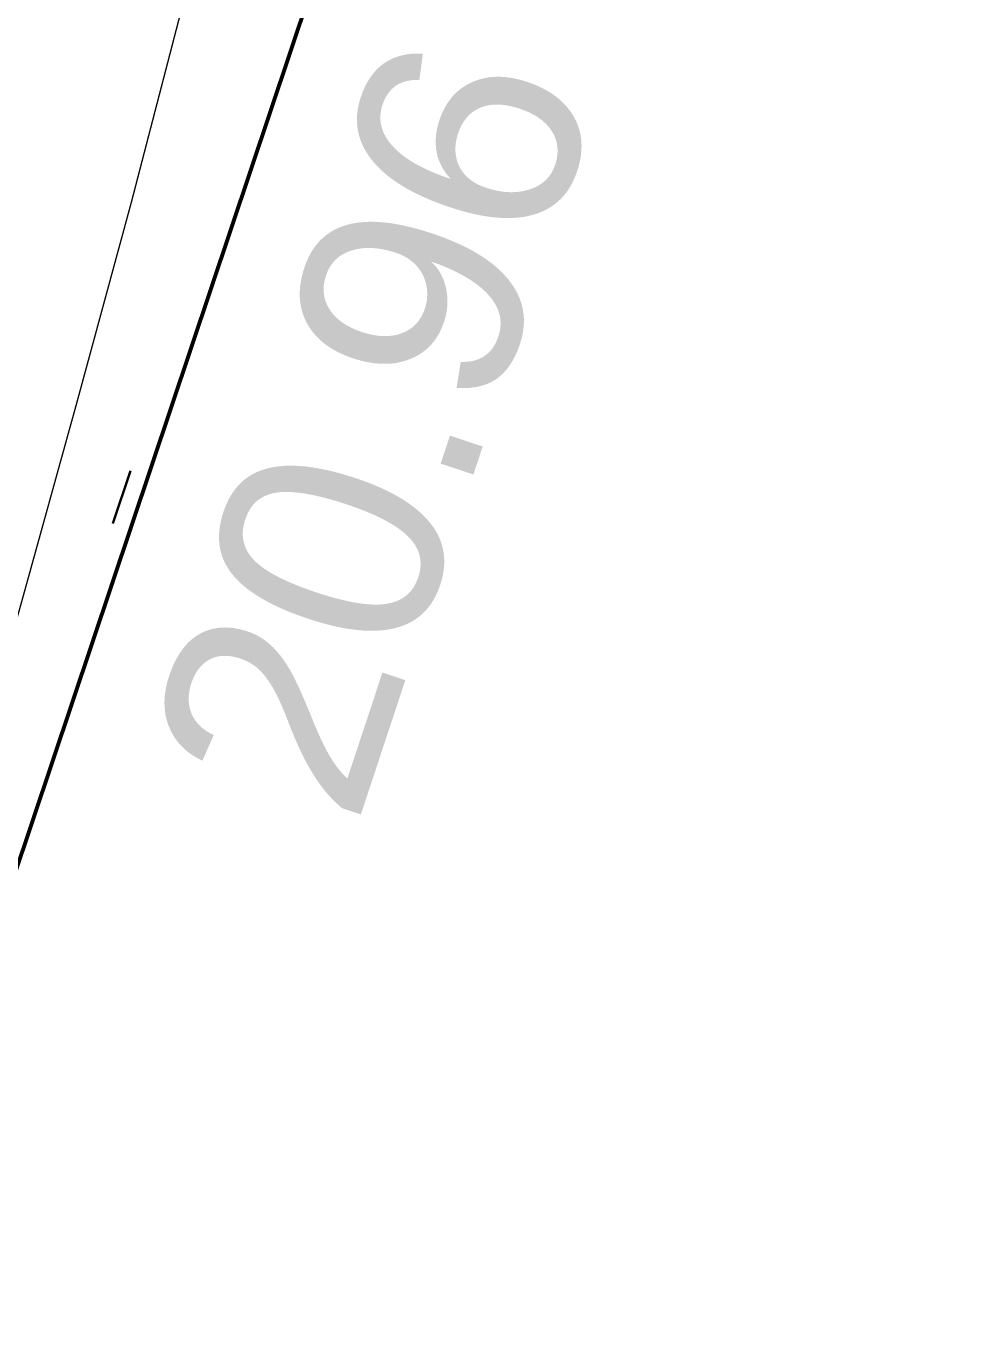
# Model space of a CAD drawing. Header units: metres. Extents: x 2572 to 5235, y 1556 to 2684.
# Drawn here: x 2965.91 to 2974.48, y 2279.61 to 2291.39 of the extents above; entities that cross this region are included whole.
import ezdxf

# ---------------------------------------------------------------- set-up
doc = ezdxf.new("R2010")
doc.units = ezdxf.units.M
doc.linetypes.add('DASHDOT', pattern=[25.4, 12.7, -6.35, 0, -6.35])
doc.linetypes.add('HIDDEN2', pattern=[4.7625, 3.175, -1.5875])
for name, color, linetype, lineweight in [('0-CONCRETO 0.30mm', 146, 'Continuous', 30), ('ACERO LONG', 211, 'Continuous', 35), ('Structural - Grid_Pen_No__15', 214, 'Continuous', 25), ('tuberia-agua', 132, 'DASHDOT', 25)]:
    doc.layers.add(name, color=color, linetype=linetype, lineweight=lineweight)
doc.layers.add('SOMBREADO', color=7, linetype='Continuous')
doc.styles.get("Standard").update_dxf_attribs({"font": 'arial.ttf'})
doc.dimstyles.new('ISO-25', dxfattribs={"dimtxt": 0.5, "dimasz": 2.4995, "dimexe": 1.25, "dimexo": 0.625, "dimtad": 1, "dimtxsty": 'Standard', "dimblk": 'NONE', "dimblk2": 'NONE', "dimcen": 2.5, "dimadec": 0, "dimazin": 0, "dimtfac": 1, "dimtmove": 0, "dimatfit": 3, "dimfxl": 1, "dimarcsym": 0})

# ---------------------------------------------------------------- blocks, each defined once
blk = doc.blocks.new('*D188')
at = {"color": 0, "lineweight": -2, "transparency": 16777216}
for p, q in [((2964.728, 2335.46), (2968.104, 2334.654)), ((2951.34, 2269.773), (2966.888, 2334.944)), ((2949.18, 2270.289), (2952.556, 2269.483))]:
    blk.add_line(p, q, dxfattribs=at)
at = {"layer": 'Defpoints', "color": 0, "transparency": 16777216}
for p in [(2964.12, 2335.605), (2966.888, 2334.944), (2948.573, 2270.434)]:
    blk.add_point(p, dxfattribs=at)
at = {"color": 0, "transparency": 16777216, "insert": (2958.258, 2302.563), "char_height": 0.5, "attachment_point": 5, "rotation": 76.5817}
blk.add_mtext('67', dxfattribs=at)
blk = doc.blocks.new('_None')

msp = doc.modelspace()

# ---------------------------------------------------------------- linework, layer by layer
at = {"layer": '0-CONCRETO 0.30mm'}
msp.add_lwpolyline([(2966.69, 2286.919), (2966.848, 2287.393)], dxfattribs=at)
at = {"layer": 'SOMBREADO', "color": 0, "linetype": 'Continuous', "lineweight": 50, "elevation": 0.963, "flags": 128}
msp.add_lwpolyline([(2855.603, 2325.998), (2841.861, 2306.394), (2833.957, 2297.019), (2833.957, 2297.019), (2958.008, 2267.502), (2958.008, 2267.502), (2958.008, 2267.502), (2964.27, 2279.19), (2970.935, 2299.064), (2970.485, 2336.622), (2974.483, 2363.009), (2974.483, 2363.009), (2974.483, 2363.009), (2883.659, 2373.843), (2882.812, 2365.529), (2869.334, 2345.666)], close=True, dxfattribs=at)
at = {"layer": 'Structural - Grid_Pen_No__15', "linetype": 'HIDDEN2', "lineweight": 9, "elevation": 0.963, "flags": 128}
msp.add_lwpolyline([(2855.603, 2325.998), (2841.861, 2306.394), (2833.957, 2297.019), (2833.957, 2297.019), (2958.008, 2267.502), (2958.008, 2267.502), (2958.008, 2267.502), (2964.27, 2279.19), (2970.935, 2299.064), (2970.485, 2336.622), (2974.483, 2363.009), (2974.483, 2363.009), (2974.483, 2363.009), (2883.659, 2373.843), (2882.812, 2365.529), (2869.334, 2345.666)], close=True, dxfattribs=at)
at = {"layer": 'tuberia-agua', "linetype": 'Continuous', "lineweight": 0, "elevation": 15, "flags": 128}
msp.add_lwpolyline([(2964.108, 2279.965), (2964.14, 2280.094), (2964.217, 2280.388), (2964.362, 2280.92), (2964.604, 2281.782), (2964.973, 2283.076), (2965.401, 2284.569), (2965.869, 2286.218), (2966.36, 2287.98), (2966.857, 2289.811), (2967.341, 2291.67), (2967.797, 2293.511), (2968.205, 2295.292), (2968.549, 2296.971), (2968.811, 2298.503), (2968.974, 2299.845), (2969.025, 2301.011), (2969.018, 2302.581), (2968.961, 2304.497), (2968.859, 2306.701), (2968.72, 2309.133), (2968.551, 2311.735), (2968.358, 2314.448)], dxfattribs=at)

# ---------------------------------------------------------------- texts
at = {"layer": 'ACERO LONG', "color": 0, "linetype": 'Continuous', "lineweight": 9, "insert": (2969.04, 2287.796, 0.963), "char_height": 2, "attachment_point": 5, "rotation": 71.677}
msp.add_mtext('\\A1;20.96', dxfattribs=at)

# ---------------------------------------------------------------- dimensions: what is measured, and where the dimension line sits
dim = msp.add_aligned_dim(p1=(2948.573, 2270.434), p2=(2964.12, 2335.605), distance=-2.845, dimstyle='ISO-25')
dim.commit()
dim.dimension.update_dxf_attribs({"geometry": '*D188', "text_midpoint": (2958.258, 2302.563)})

doc.saveas('drawing.dxf')
